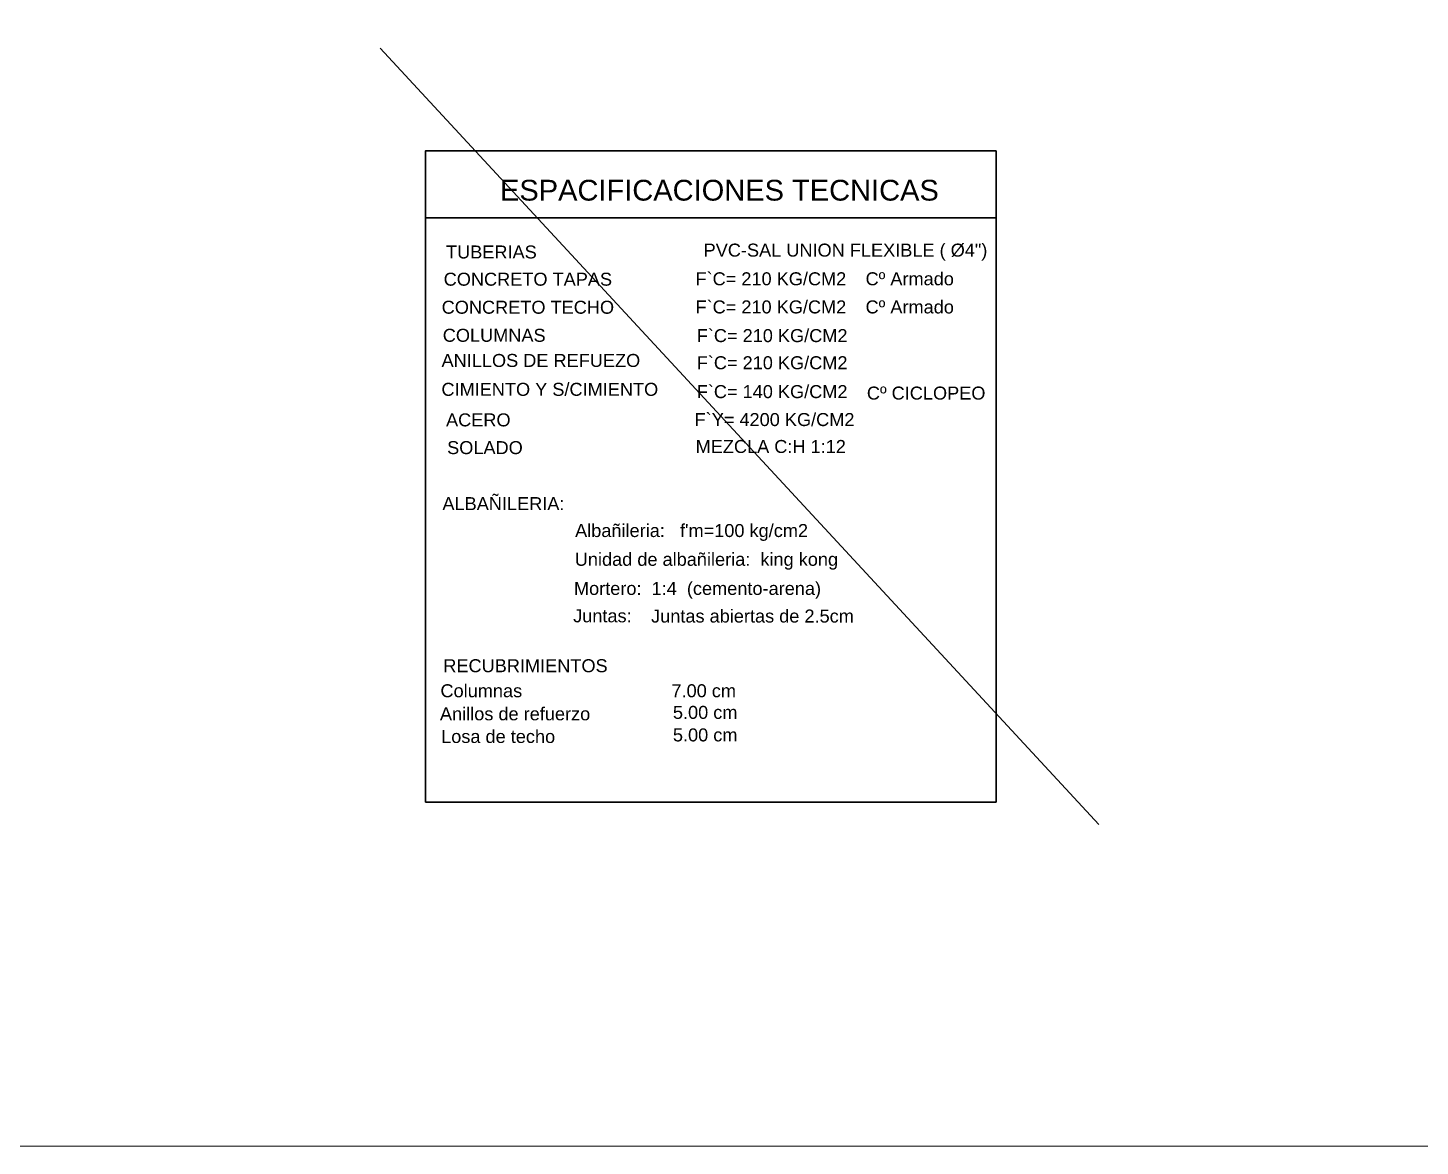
# Model space of a CAD drawing. Header units: metres. Extents: x 4293 to 4528, y 2596 to 2639.
# Drawn here: x 4378.33 to 4391.72, y 2605.68 to 2616.44 of the extents above; entities that cross this region are included whole.
import ezdxf

# ---------------------------------------------------------------- set-up
doc = ezdxf.new("R2010")
doc.units = ezdxf.units.M
for name, color, linetype, lineweight in [('A. ESÈCIFICACIONES', 7, 'Continuous', 15), ('A.Pen 0.3', 3, 'Continuous', 30), ('CCC', 3, 'Continuous', 5)]:
    doc.layers.add(name, color=color, linetype=linetype, lineweight=lineweight)
doc.styles.add('Cotas', font='arial.ttf', dxfattribs={"height": 0.2})

msp = doc.modelspace()

# ---------------------------------------------------------------- linework, layer by layer
at = {"ltscale": 0.5}
msp.add_lwpolyline([(4381.717, 2616.245), (4388.631, 2608.775)], dxfattribs=at)
at = {"layer": 'A.Pen 0.3'}
msp.add_lwpolyline([(4382.152, 2614.615), (4387.643, 2614.615), (4387.643, 2615.257), (4382.152, 2615.257)], close=True, dxfattribs=at)
for points in [[(4382.152, 2608.991), (4382.152, 2614.615), (4387.643, 2614.615), (4387.643, 2608.991)], [(4382.152, 2608.991), (4387.643, 2608.991)]]:
    msp.add_lwpolyline(points, dxfattribs=at)
at = {"layer": 'CCC'}
msp.add_lwpolyline([(4364.931, 2633.394), (4397.5, 2633.394), (4397.5, 2605.679), (4364.931, 2605.679)], close=True, dxfattribs=at)

# ---------------------------------------------------------------- texts
at = {"layer": 'A. ESÈCIFICACIONES', "color": 70, "attachment_point": 5, "style": 'Cotas'}
for s, insert, char_height in [('ESPACIFICACIONES TECNICAS', (4384.981, 2614.878), 0.2), ('TUBERIAS', (4382.787, 2614.284), 0.125), ('PVC-SAL UNION FLEXIBLE ( Ø4")', (4386.194, 2614.284), 0.125), ('CONCRETO TAPAS', (4383.138, 2614.022), 0.125), ('F`C= 210 KG/CM2', (4385.476, 2614.026), 0.125), ('Cº Armado', (4386.812, 2614.026), 0.125), ('CONCRETO TECHO', (4383.138, 2613.752), 0.125), ('F`C= 210 KG/CM2', (4385.476, 2613.755), 0.125), ('Cº Armado', (4386.812, 2613.755), 0.125), ('COLUMNAS', (4382.814, 2613.482), 0.125), ('{\\fArial|b0|i0|c186|p34;F`C= }210{\\fArial|b0|i0|c186|p34; KG/CM2}', (4385.488, 2613.479), 0.125), ('ANILLOS DE REFUEZO', (4383.263, 2613.24), 0.125), ('{\\fArial|b0|i0|c186|p34;F`C= }210{\\fArial|b0|i0|c186|p34; KG/CM2}', (4385.488, 2613.218), 0.125), ('CIMIENTO Y S/CIMIENTO', (4383.349, 2612.962), 0.125), ('F`C= 140 KG/CM2', (4385.488, 2612.94), 0.125), ('Cº CICLOPEO', (4386.97, 2612.926), 0.125), ('ACERO ', (4382.661, 2612.668), 0.125), ('F`Y= 4200 KG/CM2', (4385.511, 2612.671), 0.125), ('SOLADO', (4382.725, 2612.401), 0.125), ('MEZCLA C:H 1:12', (4385.475, 2612.412), 0.125), ('ALBAÑILERIA:', (4382.903, 2611.863), 0.125), ("Albañileria:   f'm=100 kg/cm2", (4384.713, 2611.585), 0.125), ('Unidad de albañileria:  king kong', (4384.856, 2611.308), 0.125), ('Mortero:  1:4  (cemento-arena)', (4384.77, 2611.028), 0.125), ('Juntas:', (4383.855, 2610.782), 0.125), ('Juntas abiertas de 2.5cm', (4385.299, 2610.78), 0.125), ('RECUBRIMIENTOS', (4383.115, 2610.302), 0.125), ('Columnas', (4382.69, 2610.061), 0.125), ('7.00 cm', (4384.83, 2610.061), 0.125), ('Anillos de refuerzo', (4383.015, 2609.839), 0.125), ('5.00 cm', (4384.844, 2609.853), 0.125), ('5.00 cm', (4384.844, 2609.636), 0.125), ('Losa de techo', (4382.852, 2609.621), 0.125)]:
    msp.add_mtext(s, dxfattribs=dict(at, insert=insert, char_height=char_height))

doc.saveas('drawing.dxf')
